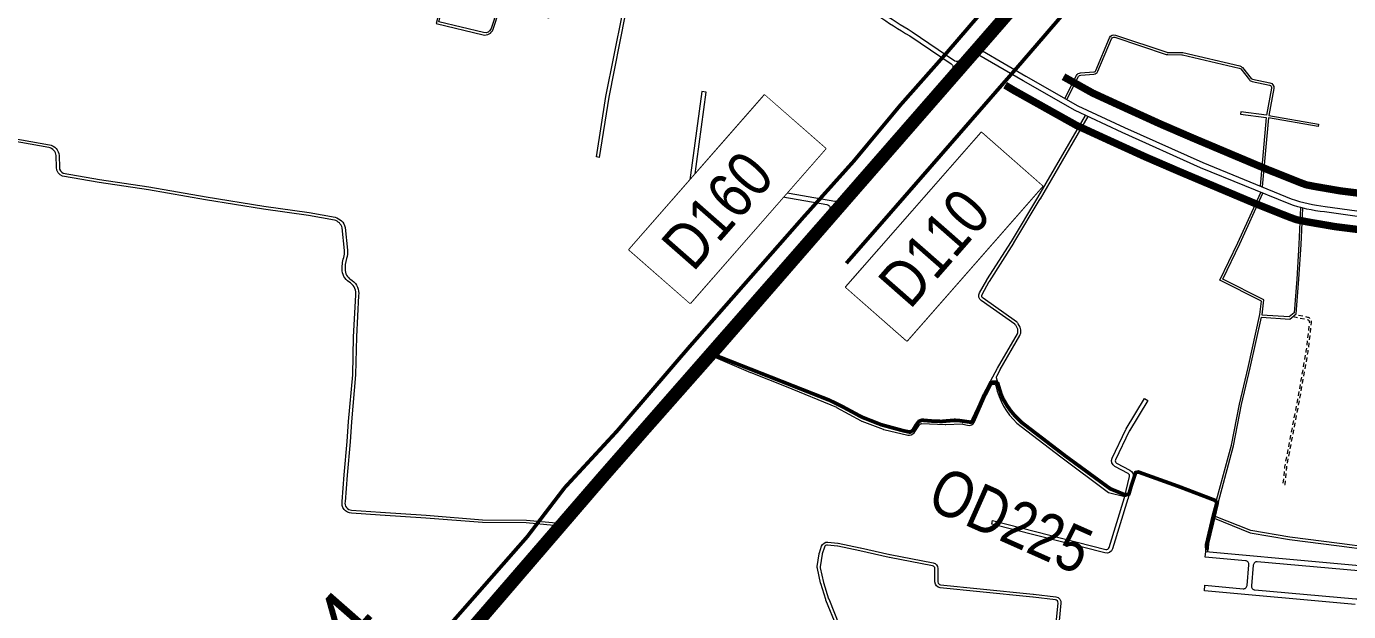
# Model space of a CAD drawing. Header units: metres. Extents: x 556238 to 587446, y 1177111 to 1219372.
# Drawn here: x 579595 to 581388, y 1200698 to 1201491 of the extents above; entities that cross this region are included whole.
import ezdxf
from ezdxf.enums import TextEntityAlignment as Align

# ---------------------------------------------------------------- set-up
doc = ezdxf.new("R2010")
doc.units = ezdxf.units.M
doc.header["$MEASUREMENT"] = 0
doc.set_wipeout_variables(frame=1)
for name, pattern in [('ACAD_ISO03W100', [30, 12, -18]), ('CONTINOUS', [0]), ('DASHED2', [0.375, 0.25, -0.125]), ('HIDDEN2', [4.7625, 3.175, -1.5875]), ('Xr_Nen GT$0$MON', [10, 6, -4])]:
    doc.linetypes.add(name, pattern=pattern)
for name, color, linetype, lineweight in [('CNTV-TEXT', 40, 'Continuous', 20), ('PHL_TEXT HT', 5, 'CONTINOUS', 25), ('Pipe _Existing_PHL', 4, 'HIDDEN2', 30), ('Pipe Existing', 1, 'ACAD_ISO03W100', 60), ('PMV_TEXT', 3, 'CONTINOUS', 25), ('Xr_Nen GT$0$DUONG BT-NEN BT', 38, 'Continuous', 0), ('Xr_Nen GT$0$DUONG NHUA', 38, 'Continuous', 0), ('Xr_Nen GT$0$DUONG_DA', 38, 'Xr_Nen GT$0$MON', 0)]:
    doc.layers.add(name, color=color, linetype=linetype, lineweight=lineweight)
doc.layers.add('Diameter_Text', color=2, linetype='Continuous')
doc.layers.add('DUONG GIAO THONG', color=7, linetype='Continuous')
doc.styles.add('ARIAL', font='arial.ttf')
doc.styles.add('UTM', font='')
doc.styles.add('VNI-Helve-Condense_G', font='Vhelvcn.ttf')
doc.styles.get('UTM').set_extended_font_data('UTM Swiss Condensed')

# ---------------------------------------------------------------- blocks, each defined once
blk = doc.blocks.new('GT CHINH')
at = {"layer": 'DUONG GIAO THONG', "color": 9, "ltscale": 5, "const_width": 17.5}
blk.add_lwpolyline([(17726.6, 3682.4), (17510.9, 3723.6), (17357.4, 3752.9), (17301.5, 3762.1), (17243.5, 3765.8), (17187.4, 3760.8), (17121.6, 3735.3), (17036.3, 3686.1), (16857.2, 3575), (16689.1, 3469), (16566.8, 3388.9), (16489.6, 3321.5), (16366.3, 3197.5), (16210.7, 3043.5), (16116.5, 2950.9), (16032.2, 2867.9), (15817, 2634), (15489.6, 2258.2), (15304.7, 2046.4), (14984.9, 1681.4), (14545.7, 1173.5), (14299.7, 892.5), (14082.3, 644.4)], dxfattribs=at)
at = {"layer": 'CNTV-TEXT', "ltscale": 5, "insert": (14531.2, 1363.1), "char_height": 84, "width": 313.751, "attachment_point": 5, "rotation": 48.7436, "style": 'ARIAL', "bg_fill": 3, "box_fill_scale": 1.2, "bg_fill_color": 256, "bg_fill_transparency": 0}
blk.add_mtext('ĐT.824', dxfattribs=at)

msp = doc.modelspace()

# ---------------------------------------------------------------- linework, layer by layer
at = {"layer": 'Xr_Nen GT$0$DUONG BT-NEN BT', "flags": 128}
for points in [[(580268.26566, 1201789.50504), (580224.8128, 1201704.53792), (580201.1518, 1201647.1406), (580166.09419, 1201554.45702), (580150.51574, 1201495.07613), (580214.37107, 1201479.63432, 0.3902227391), (580227.99083, 1201487.19605), (580236.1904, 1201511.94994, -0.394233198), (580246.37184, 1201517.51047), (580303.62188, 1201502.82059), (580304.3675, 1201505.72646), (580247.11746, 1201520.41633, 0.394233198), (580233.34257, 1201512.89327), (580225.143, 1201488.13937, -0.3902227391), (580215.07622, 1201482.55027), (580154.19366, 1201497.27319), (580168.95596, 1201553.54317), (580203.94218, 1201646.038), (580227.53963, 1201703.28116), (580270.75201, 1201787.77805)], [(581003.58743, 1201393.31413), (581019.31525, 1201424.50191, -0.2662844256), (581024.7115, 1201428.06231), (581042.51786, 1201429.18089, 0.2852013349), (581045.52654, 1201431.3215), (581064.03074, 1201475.48674, -0.3923548335), (581072.08009, 1201479.14179), (581141.85491, 1201455.89867, 0.0784387782), (581142.93151, 1201455.7194), (581162.01545, 1201455.55831, -0.0551654257), (581163.43534, 1201455.38903), (581240.60668, 1201437.41107, -0.167479978), (581244.19367, 1201435.15842), (581255.99673, 1201420.50749, 0.1734111091), (581258.00697, 1201419.27712), (581281.60704, 1201414.34987, -0.4074098266), (581286.67061, 1201406.80714), (581279.87123, 1201369.97295), (581347.5652, 1201358.23688), (581347.05273, 1201355.28098), (581279.44751, 1201367.00166), (581271.13022, 1201273.31766)], [(581006.19517, 1201391.82265), (581021.99392, 1201423.15107, -0.2662844256), (581024.89959, 1201425.06821), (581042.70594, 1201426.1868, 0.2852013349), (581048.29349, 1201430.16221), (581066.7977, 1201474.32745, -0.3923548335), (581071.13196, 1201476.29556), (581140.90678, 1201453.05244, 0.0784387782), (581142.90619, 1201452.71951), (581161.99012, 1201452.55842, -0.0551654257), (581162.75468, 1201452.46727), (581239.92603, 1201434.48931, -0.167479978), (581241.85748, 1201433.27634), (581253.66054, 1201418.62541, 0.1734111091), (581257.39385, 1201416.34044), (581280.99391, 1201411.41319, -0.4074098266), (581283.72045, 1201407.35172), (581276.91515, 1201370.48544), (581276.86638, 1201370.4939), (581242.00791, 1201374.96002), (581241.62666, 1201371.98435), (581276.4193, 1201367.52666), (581276.48136, 1201367.5159), (581268.22392, 1201274.50591)], [(580532.4004, 1201045.14453), (580578.63784, 1201025.5852, 0.0055625294), (580578.72019, 1201025.55144), (580626.7051, 1201006.50008, -0.0033810704), (580626.80538, 1201006.45947), (580694.98373, 1200978.31751, -0.0278654078), (580695.78712, 1200977.93221), (580729.1297, 1200959.59137, 0.0351067328), (580729.63901, 1200959.35612), (580758.23035, 1200948.5116, 0.033730585), (580758.74612, 1200948.35482), (580791.32633, 1200940.80681, 0.3066069898), (580795.51132, 1200942.41729), (580802.8898, 1200953.00975, -0.2561209088), (580809.77853, 1200956.43056), (580841.38833, 1200955.14794, 0.0198542131), (580841.70587, 1200955.14767), (580863.81682, 1200956.00716, -0.0742826027), (580866.16667, 1200955.74895), (580872.4278, 1200954.09854, 0.3691602959), (580877.10949, 1200956.35745), (580893.1383, 1200992.84013, -0.0220123621), (580893.44959, 1200993.47163), (580912.12198, 1201027.48927, -0.0054671557), (580912.20783, 1201027.6417), (580939.05763, 1201074.11788, 0.1330938055), (580939.59401, 1201076.1404), (580939.57528, 1201079.61135, 0.1243976383), (580939.08482, 1201081.50903), (580936.70438, 1201085.86181, 0.1145609782), (580935.49979, 1201087.21173), (580890.0929, 1201119.22526, -0.3851744291), (580887.73618, 1201129.69654), (580897.44364, 1201146.89158, -0.0132479986), (580897.66172, 1201147.25503), (580930.87457, 1201199.42306, 0.0067421305), (580930.93127, 1201199.51483), (580966.66169, 1201259.12679, 0.0032285333), (580966.68796, 1201259.17127), (581031.37081, 1201370.31714)], [(581085.56069, 1200857.72994), (581064.13064, 1200862.69603), (581000.33703, 1200910.77929), (580946.36947, 1200951.63561, -0.1561738937), (580915.61774, 1200997.54727), (580910.67263, 1201014.72336, -0.1981140925), (580910.92566, 1201016.9969), (580915.62847, 1201025.56455, -0.0054671557), (580915.6714, 1201025.64077), (580942.52119, 1201072.11695, 0.1330938055), (580943.59395, 1201076.16198), (580943.57522, 1201079.63293, 0.1243976383), (580942.5943, 1201083.42828), (580940.21386, 1201087.78107, 0.1145609782), (580937.80468, 1201090.4809), (580892.39779, 1201122.49443, -0.3851744291), (580891.21943, 1201127.73007), (580900.92688, 1201144.92511, -0.0132479986), (580901.03593, 1201145.10684), (580934.24878, 1201197.27487, 0.0067421305), (580934.36218, 1201197.4584), (580970.09259, 1201257.07036, 0.0032285333), (580970.14513, 1201257.15932), (581035.01832, 1201368.63226)], [(580310.25845, 1200814.36691), (580272.84113, 1200817.73931), (580213.54398, 1200818.19451), (580136.79447, 1200824.39428), (580074.77031, 1200828.48772), (580035.77791, 1200831.23929, -0.4696568941), (580023.27695, 1200846.99736), (580025.76794, 1200882.84737), (580030.15036, 1200928.19689), (580031.96884, 1200955.23891), (580037.48866, 1201018.72188), (580038.68096, 1201070.17126), (580041.49833, 1201126.44214, 0.2829827385), (580034.63581, 1201143.15965, -0.2451895145), (580023.3324, 1201159.41769, -0.1005470888), (580025.37841, 1201177.73422, 0.1034782604), (580026.37857, 1201187.18458), (580023.27939, 1201217.83153, 0.2696934124), (580012.67326, 1201228.30548), (579977.61771, 1201234.51557), (579916.28135, 1201243.28506), (579837.93534, 1201255.81059), (579760.37616, 1201269.34451), (579693.51844, 1201279.49144), (579643.84946, 1201288.06825, -0.3078049433), (579635.59359, 1201299.71605), (579635.28234, 1201315.75915, 0.3387684152), (579625.32647, 1201326.6721), (579574.83726, 1201335.75324)], [(579575.56206, 1201339.68707), (579626.03456, 1201330.60893, -0.341243586), (579639.27917, 1201315.96105), (579639.59284, 1201299.79364, 0.2971902453), (579644.93278, 1201291.94038), (579694.15893, 1201283.44004), (579761.02014, 1201273.29258), (579838.59491, 1201259.75593), (579916.8802, 1201247.24012), (579978.24982, 1201238.46587), (580013.51355, 1201232.2189, -0.2769936854), (580027.22799, 1201218.54149), (580030.35827, 1201187.58703, -0.1034782604), (580029.18572, 1201176.50766, 0.1000866289), (580027.30971, 1201159.85075, 0.2481142741), (580036.72674, 1201146.58224, -0.2841260604), (580045.4827, 1201126.02988), (580042.67864, 1201070.02489), (580041.48464, 1201018.50208), (580035.9572, 1200954.93145), (580034.13743, 1200927.87025), (580029.75458, 1200882.5163), (580027.24639, 1200846.41874, 0.4811398923), (580035.95397, 1200835.23681), (580075.0428, 1200832.47843), (580137.08723, 1200828.38366), (580213.72061, 1200822.19327), (580273.03634, 1200821.73793), (580313.46704, 1200818.09394)], [(580529.60899, 1201041.98218), (580577.07946, 1201021.90126, 0.0055625294), (580577.24415, 1201021.83374), (580625.22906, 1201002.78237, -0.0033810703), (580625.27921, 1201002.76207), (580693.45755, 1200974.6201, -0.0278654077), (580693.85925, 1200974.42746), (580727.20183, 1200956.08662, 0.0351067328), (580728.22045, 1200955.61611), (580756.81178, 1200944.77159, 0.033730585), (580757.84333, 1200944.45803), (580790.42355, 1200936.91002, 0.3066069898), (580798.79351, 1200940.13099), (580806.17199, 1200950.72344, -0.2561209088), (580809.61636, 1200952.43385), (580841.22616, 1200951.15123, 0.0198542131), (580841.86124, 1200951.15069), (580863.97219, 1200952.01017, -0.0742826027), (580865.14712, 1200951.88107), (580871.40824, 1200950.23066, 0.3691602959), (580880.77162, 1200954.74848), (580896.80043, 1200991.23116, -0.0220123621), (580896.95607, 1200991.5469), (580904.09974, 1201004.56134, -0.6692901056), (580909.6125, 1201003.94781), (580911.77388, 1200996.44059, 0.1562985581), (580943.91916, 1200948.47365), (580997.92603, 1200907.58756), (581062.40079, 1200858.9909), (581084.64631, 1200853.83583)], [(580693.96642, 1200676.75104), (580679.35479, 1200713.21127, -0.0186420535), (580679.15374, 1200713.77269), (580672.2087, 1200735.71037, -0.0223253426), (580672.02378, 1200736.40007), (580667.69793, 1200755.992, -0.0914121262), (580667.59643, 1200758.89117), (580670.13168, 1200775.97516, -0.0438898656), (580670.45814, 1200777.33839), (580673.46662, 1200786.33324, -0.3522429016), (580681.90517, 1200791.75021), (580695.3174, 1200790.3142, -0.0239969855), (580696.07571, 1200790.19599), (580725.92022, 1200784.06445, -0.0051381334), (580726.08092, 1200784.0297), (580766.16936, 1200774.9311, 0.0087679577), (580766.30668, 1200774.90245), (580824.7459, 1200763.77783, -0.3601306072), (580831.24987, 1200755.91896), (580831.24987, 1200737.73682, 0.3848787763), (580834.84582, 1200733.75728), (580888.57742, 1200728.30191, 0.0011616032), (580888.59592, 1200728.30008), (580960.56771, 1200721.33048, -0.0069349706), (580960.78827, 1200721.30603), (580991.15134, 1200717.51307, -0.4060223946), (580998.12267, 1200708.80613), (580991.19005, 1200636.98576, 0.4270445597)], [(580987.20856, 1200637.37008), (580994.14118, 1200709.19045, 0.4060223946), (580990.65551, 1200713.54392), (580960.29244, 1200717.33688, 0.0069349706), (580960.18216, 1200717.34911), (580888.21037, 1200724.3187, -0.0011616032), (580888.17338, 1200724.32237), (580834.44178, 1200729.77774, -0.3848787763), (580827.24987, 1200737.73682), (580827.24987, 1200755.91896, 0.3601306072), (580823.99788, 1200759.8484), (580765.55867, 1200770.97301, -0.0087679577), (580765.28403, 1200771.0303), (580725.19559, 1200780.12891, 0.0051381334), (580725.11524, 1200780.14628), (580695.27072, 1200786.27783, 0.0239969855), (580694.89157, 1200786.33694), (580681.47933, 1200787.77294, 0.3522429016), (580677.26006, 1200785.06446), (580674.25158, 1200776.06961, 0.0438898657), (580674.08835, 1200775.38799), (580671.5531, 1200758.304, 0.0914121262), (580671.60385, 1200756.85442), (580675.9297, 1200737.26249, 0.0223253426), (580676.02216, 1200736.91764), (580682.9672, 1200714.97996, 0.0186420535), (580683.06773, 1200714.69925), (580697.67936, 1200678.23902, -0.0252827508)]]:
    msp.add_lwpolyline(points, format="xyb", dxfattribs=at)
for points in [[(581194.51169, 1200778.88124), (581193.94878, 1200788.38404), (581203.85344, 1200828.80872), (581229.42713, 1200923.17118), (581240.0586, 1200978.84922), (581251.89368, 1201028.59526), (581267.90316, 1201100.57286), (581269.88479, 1201118.33393), (581213.47742, 1201147.03989), (581237.96214, 1201197.60685), (581269.15841, 1201266.0212)], [(581323.04457, 1201245.46545), (581320.7926, 1201195.58525), (581317.94847, 1201148.43158), (581314.28089, 1201102.78459), (581307.62596, 1201097.24409), (581270.77138, 1201099.65076), (581270.86672, 1201100.07943), (581273.09661, 1201120.06556), (581217.4593, 1201148.37962), (581240.67737, 1201196.33064), (581271.93748, 1201264.88497)], [(581197.53311, 1200778.60852), (581196.97029, 1200788.10967), (581205.80552, 1200824.16957), (581254.645, 1200804.5447), (581308.00367, 1200795.34716), (581375.53123, 1200786.8649), (581416.60099, 1200781.32863), (581417.00177, 1200784.30174), (581375.91858, 1200789.83982), (581308.44565, 1200798.31522), (581255.46824, 1200807.44704), (581206.52669, 1200827.11293), (581206.75856, 1200828.05928), (581232.35251, 1200922.49651), (581242.99273, 1200978.2204), (581254.81732, 1201027.92237), (581270.11226, 1201096.68741), (581308.62527, 1201094.17245), (581317.17018, 1201101.28645), (581320.94123, 1201148.22112), (581323.78852, 1201195.42728), (581326.01259, 1201244.68947)]]:
    msp.add_lwpolyline(points, dxfattribs=at)
at = {"layer": 'Xr_Nen GT$0$DUONG NHUA', "flags": 128}
for points in [[(581045.709, 1201634.661), (580891.90044, 1201457.67471), (580950.55813, 1201423.64383), (581020.87234, 1201383.42816), (581084.26649, 1201354.14475), (581190.4121, 1201306.31956), (581310.50432, 1201257.21942, 0.0603730525), (581356.66194, 1201246.90378), (581442.26627, 1201234.91646, 0.1017819709), (581506.975, 1201239.04649, 0.0035453076), (581545.65379, 1201249.90515, -0.0993612184), (581586.37152, 1201251.83336), (581670.43913, 1201238.17375), (581817.2546, 1201212.82565), (581884.02022, 1201193.44859), (582025.95715, 1201188.84482), (582131.59987, 1201185.21911, -0.0516672497), (582161.43889, 1201181.08868, 0.0228039163), (582223.75459, 1201170.74353), (582482.98382, 1201134.64636), (582598.33022, 1201119.86903), (582909.94035, 1201075.52585, 0.082092714), (582959.97236, 1201076.64995), (583101.81352, 1201099.26345)], [(580997.22655, 1201601.6962), (580879.79748, 1201466.57151), (580860.91719, 1201444.88521, -0.3786824192), (580854.34969, 1201444.02347), (580796.16177, 1201483.28107, -0.0128316287), (580752.97034, 1201510.69182, 0.0956890333)], [(580749.66598, 1201505.68348, 0.0127795165), (580792.93941, 1201478.21725), (580849.35676, 1201440.1542, -0.4506604074), (580850.33142, 1201432.72618), (580695.93167, 1201255.37947, -0.2627251357), (580691.29883, 1201253.73743), (580611.24973, 1201267.74369), (580501.18927, 1201284.35786), (580517.04392, 1201401.90247), (580511.09776, 1201402.7045), (580494.45362, 1201279.30667), (580610.28475, 1201261.82139), (580680.74361, 1201249.49314, -0.5842174349), (580683.64958, 1201241.28098), (580521.75613, 1201055.70882), (580370.87414, 1200884.77673), (580212.41822, 1200700.7179), (580060.47728, 1200525.61848), (579931.62228, 1200376.84348), (579801.73163, 1200228.68343)], [(581441.22618, 1201227.48893), (581355.76849, 1201239.45572, -0.0604093201), (581307.82983, 1201250.21025), (581187.45155, 1201299.42735), (581081.1534, 1201347.32127), (581017.43153, 1201376.75606), (580946.81448, 1201417.14494), (580886.88585, 1201451.91317), (580698.74, 1201235.805), (580533.009, 1201045.834), (580382.15955, 1200874.93878), (580223.745, 1200690.928), (580071.794, 1200515.817), (579942.939, 1200367.042), (579813.26147, 1200219.03213)], [(581397.20585, 1200707.27172), (581192.65032, 1200725.73559), (581193.32456, 1200733.20523), (581245.0275, 1200728.53835, 0.4142135624), (581250.45674, 1200733.06861), (581252.98267, 1200761.05263, 0.4142135624), (581248.45241, 1200766.48188), (581193.75759, 1200771.41882), (581194.43182, 1200778.88845), (581512.02634, 1200750.2213, 0.3934915587)]]:
    msp.add_lwpolyline(points, format="xyb", dxfattribs=at)
msp.add_lwpolyline([(580426.69489, 1201588.92996), (580422.0792, 1201582.9403), (580407.18386, 1201507.05329), (580384.69041, 1201395.06047), (580371.98281, 1201313.34825), (580368.03032, 1201313.96293), (580380.75143, 1201395.76198), (580403.26045, 1201507.83234), (580418.2784, 1201584.34402), (580421.53549, 1201591.81963)], dxfattribs=at)
for points in [[(580904.197, 1200816.23133), (580905.43145, 1200821.07655), (581059.06308, 1200781.93488, 0.3995844894), (581063.27121, 1200784.29331), (581084.23739, 1200852.14997, 0.0165312317), (581084.29835, 1200852.37317), (581091.08894, 1200880.91765, 0.3417264226), (581089.32253, 1200884.82043), (581071.26918, 1200894.38525, -0.4026258328), (581067.58547, 1200905.57415), (581086.25085, 1200944.46387, -0.0239329031), (581086.63741, 1200945.17938), (581111.541, 1200986.42516), (581115.8213, 1200983.84077), (581090.91771, 1200942.59499, 0.0239329031), (581090.75854, 1200942.30037), (581072.09317, 1200903.41066, 0.4026258328), (581073.60998, 1200898.80346), (581091.66333, 1200889.23864, -0.3417264226), (581095.95319, 1200879.76047), (581089.1626, 1200851.21599, -0.0165312317), (581089.01455, 1200850.67393), (581068.04837, 1200782.81727, -0.3995844894), (581057.82863, 1200777.08967)], [(581260.96271, 1200727.09998), (581397.94306, 1200714.73567, 0.413155615), (581403.37065, 1200719.24795), (581405.9977, 1200747.22284, 0.4152723018), (581401.46909, 1200752.67008), (581264.38762, 1200765.04351, 0.4142135624), (581258.95838, 1200760.51325), (581256.43245, 1200732.52922, 0.4142135624)]]:
    msp.add_lwpolyline(points, format="xyb", close=True, dxfattribs=at)
at = {"layer": 'Xr_Nen GT$0$DUONG_DA', "flags": 128}
msp.add_lwpolyline([(581312.88003, 1201097.71472), (581332.26243, 1201093.57579, -0.3870236512), (581335.00773, 1201089.74556), (581330.43246, 1201050.70645, -0.0145235396), (581330.40294, 1201050.50532), (581318.84871, 1200985.06296, -0.0037108122), (581318.83929, 1200985.01187), (581301.37625, 1200894.0126, 0.0240112826), (581301.28821, 1200893.39491), (581299.09229, 1200869.99566), (581302.07917, 1200869.71536), (581304.27508, 1200893.1146, -0.0240112826), (581304.32249, 1200893.44721), (581321.78553, 1200984.44647, 0.0037108122), (581321.80301, 1200984.54136), (581333.35725, 1201049.98372, 0.0145235397), (581333.41206, 1201050.35725), (581337.98733, 1201089.39636, 0.3870236512), (581332.88893, 1201096.50964), (581315.81253, 1201100.15615)], format="xyb", dxfattribs=at)

# ---------------------------------------------------------------- next in the draw order: block references
at = {"layer": 'DUONG GIAO THONG'}
msp.add_blockref('GT CHINH', (565391.56753, 1199198.47471), dxfattribs=at)

# ---------------------------------------------------------------- next in the draw order: linework, layer by layer
at = {"layer": 'PHL_TEXT HT', "color": 5, "ltscale": 5}
for points in [[(580495.11638, 1201115.67824), (580678.93234, 1201325.30184), (580596.22625, 1201397.82564), (580412.41028, 1201188.20205)], [(580789.18956, 1201064.80906), (580973.00553, 1201274.43265), (580890.29944, 1201346.95646), (580706.48347, 1201137.33286)]]:
    msp.add_lwpolyline(points, close=True, dxfattribs=at)
at = {"layer": 'Pipe _Existing_PHL', "color": 5, "linetype": 'DASHED2', "ltscale": 500, "flags": 128}
for points, const_width in [([(579865.31785, 1200334.10176), (580274.14844, 1200799.09214), (580325.14895, 1200865.80347), (580395.51154, 1200941.81401), (580493.05525, 1201055.33187), (580648.37241, 1201231.8068), (580717.00177, 1201308.24727), (580780.54088, 1201384.56052), (580842.68581, 1201454.70284), (580901.92809, 1201523.46618), (581006.40955, 1201640.53064), (581085.64162, 1201732.91615), (581242.14652, 1201913.04588), (581317.28518, 1201996.41375), (581431.79055, 1202115.0506), (581560.04, 1202240.9367), (581639.58911, 1202318.02613), (581801.80572, 1202486.8543), (581896.96056, 1202575.8459), (581966.95473, 1202629.02232), (582067.68259, 1202694.8941), (582202.25358, 1202778.78287), (582353.09171, 1202873.85351), (582382.27577, 1202892.02397), (582423.90637, 1202969.89631)], 5), ([(580706.97685, 1201169.86781), (580764.2296, 1201235.27625), (580830.78696, 1201311.56677), (580898.78065, 1201389.57233), (580927.48048, 1201422.45625), (580939.97043, 1201436.76709), (580975.2355, 1201477.60757), (581012.53728, 1201520.98784)], 5), ([(581001.5662, 1201422.75378), (581041.37688, 1201400.50364), (581078.15678, 1201383.61564), (581132.28739, 1201358.95914), (581177.7923, 1201339.31347), (581278.69092, 1201296.74909), (581324.42936, 1201278.55821), (581330.84017, 1201276.2121), (581340.73884, 1201274.25605), (581377.10185, 1201268.0036), (581411.23545, 1201263.73442), (581456.61726, 1201257.87878), (581462.58709, 1201257.26957), (581467.66649, 1201257.22869), (581474.37838, 1201257.73952), (581481.55557, 1201258.55857), (581493.56736, 1201260.83181), (581528.26778, 1201270.64393), (581543.89475, 1201274.50292), (581557.40187, 1201277.19529), (581571.62882, 1201277.92665), (581582.03103, 1201277.6813), (581597.15109, 1201275.7071), (581637.37251, 1201269.57723), (581675.67892, 1201262.40892), (581727.37248, 1201253.33573), (581790.96789, 1201243.26829), (581815.32648, 1201238.97346), (581833.44656, 1201234.30508), (581867.75894, 1201224.90839), (581887.3858, 1201219.8403), (581900.27566, 1201217.61574), (581919.56808, 1201216.70012), (581976.87267, 1201214.34447), (582043.94557, 1201212.611), (582101.92312, 1201210.86067), (582131.98009, 1201210.20851), (582146.95583, 1201208.87709), (582162.19307, 1201206.10435), (582211.58674, 1201197.89253), (582238.68041, 1201193.63032), (582297.50229, 1201184.39068), (582362.12657, 1201174.33025), (582462.27829, 1201162.36799), (582538.4463, 1201152.23327), (582612.06708, 1201142.31218), (582636.44028, 1201138.97862), (582690.40442, 1201131.4951), (582713.37716, 1201128.45362), (582736.23703, 1201125.44791), (582800.04044, 1201116.5392), (582859.28388, 1201108.14076), (582909.49419, 1201101.43946), (582928.80722, 1201099.30248), (582943.69165, 1201099.47079), (582961.23458, 1201102.24332), (582989.18162, 1201106.48055), (583016.03456, 1201110.63108), (583049.83167, 1201115.12581), (583070.80402, 1201117.42908)], 10), ([(580922.4316, 1201411.36622), (580934.13756, 1201404.31353), (580977.65474, 1201379.98414), (581019.16589, 1201356.7836), (581057.7776, 1201339.0545), (581112.41868, 1201314.16549), (581158.55828, 1201294.2458), (581260.11198, 1201251.40507), (581306.95186, 1201232.77614), (581317.59053, 1201228.8828), (581331.83619, 1201226.06775), (581369.90575, 1201219.52187), (581405.05958, 1201215.12508), (581450.99374, 1201209.19817), (581459.89678, 1201208.28963), (581469.33155, 1201208.2137), (581479.01719, 1201208.95086), (581488.89911, 1201210.07858), (581504.81154, 1201213.09001), (581540.81138, 1201223.26956), (581554.56329, 1201226.66551), (581563.4811, 1201228.4431), (581572.30988, 1201228.89696), (581578.27073, 1201228.75637), (581590.28704, 1201227.18741), (581629.17243, 1201221.26116), (581666.9367, 1201214.1943), (581719.3057, 1201205.00256), (581782.88238, 1201194.93808), (581804.94423, 1201191.04821), (581820.86213, 1201186.94718), (581855.16153, 1201177.55405), (581877.07638, 1201171.89515), (581894.92717, 1201168.81443), (581917.40031, 1201167.74785), (581975.23331, 1201165.37047), (582042.57327, 1201163.6301), (582100.65232, 1201161.87671), (582129.27599, 1201161.25565), (582140.38626, 1201160.26789), (582153.78828, 1201157.82911), (582203.76119, 1201149.52098), (582231.06569, 1201145.22561), (582289.93182, 1201135.97902), (582355.45013, 1201125.77941), (582456.14093, 1201113.75276), (582531.94284, 1201103.66675), (582605.47505, 1201093.7576), (582629.75494, 1201090.4368), (582683.82337, 1201082.93882), (582706.9459, 1201079.8775), (582729.65504, 1201076.8916), (582793.21365, 1201068.01707), (582852.60385, 1201059.59782), (582903.55783, 1201052.79727), (582926.38083, 1201050.27191), (582947.81501, 1201050.51428), (582968.73185, 1201053.82004), (582996.59667, 1201058.0448), (583018.38013, 1201061.41176), (583070.34125, 1201068.42059), (583073.6157, 1201068.61024), (583098.52346, 1201071.23166)], 10)]:
    msp.add_lwpolyline(points, dxfattribs=dict(at, const_width=const_width))
at = {"layer": 'Pipe Existing', "color": 1, "linetype": 'DASHED2', "ltscale": 500, "const_width": 5, "flags": 128}
msp.add_lwpolyline([(580529.54465, 1201044.94799), (580546.49973, 1201038.29759), (580683.88687, 1200984.25295), (580700.45533, 1200976.17538), (580727.90478, 1200961.38634), (580727.90478, 1200961.38634), (580754.19911, 1200951.00953), (580784.7944, 1200942.67001), (580793.19633, 1200940.9366), (580797.16701, 1200943.06812), (580801.6393, 1200950.56776), (580805.48359, 1200955.57394), (580809.7183, 1200957.09082), (580823.57742, 1200955.91876), (580836.16785, 1200955.456), (580853.16273, 1200956.90511), (580857.84792, 1200956.87666), (580875.70968, 1200954.33009), (580877.94894, 1200956.02376), (580890.13167, 1200981.93513), (580902.93326, 1201008.10915), (580905.92037, 1201008.63382), (580910.23746, 1201008.48936), (580912.4234, 1201006.9625), (580916.98692, 1200992.01347), (580919.5534, 1200986.05657), (580924.63365, 1200977.46338), (580929.58663, 1200970.29795), (580934.94565, 1200963.86045), (580945.19505, 1200953.69009), (581004.61123, 1200908.20151), (581062.35282, 1200866.04878), (581065.87164, 1200863.77274), (581085.7785, 1200855.57515), (581090.37589, 1200857.15758), (581093.29878, 1200867.42787), (581099.50154, 1200886.04663), (581103.00316, 1200886.89626), (581157.87616, 1200867.19943), (581207.38119, 1200848.3264), (581210.03482, 1200844.61703), (581196.97118, 1200790.7634), (581196.05248, 1200780.80435)], dxfattribs=at)

# ---------------------------------------------------------------- next in the draw order: texts
at = {"layer": 'Diameter_Text', "color": 1, "style": 'UTM'}
msp.add_text('OD225', height=62.5, rotation=336.03336355, dxfattribs=at).set_placement((580806.23952, 1200821.86775), align=Align.BOTTOM_LEFT)

# ---------------------------------------------------------------- next in the draw order: wipeouts: each hides what was drawn before it
at = {"color": 7}
for points in [[(580412.41028, 1201188.20205), (580495.11638, 1201115.67824), (580678.93234, 1201325.30184), (580596.22625, 1201397.82564)], [(580706.48347, 1201137.33286), (580789.18956, 1201064.80906), (580973.00553, 1201274.43265), (580890.29944, 1201346.95646)]]:
    msp.add_wipeout(points, dxfattribs=at).dxf.layer = 'PMV_TEXT'

# ---------------------------------------------------------------- next in the draw order: linework, layer by layer
at = {"layer": 'Pipe Existing', "color": 1, "linetype": 'DASHED2', "ltscale": 500, "const_width": 5, "flags": 128}
msp.add_lwpolyline([(584033.60947, 1202701.77442), (583269.07511, 1202851.59097), (583254.39648, 1202859.35345), (583244.05082, 1202875.27851), (583199.73519, 1202881.55261), (583186.22837, 1202878.30681), (583165.41363, 1202877.51527), (583067.81639, 1202893.3069), (582967.05573, 1202912.59727), (582911.9804, 1202924.30215), (582789.83156, 1202947.20794), (582708.51773, 1202962.97419), (582657.16699, 1202968.69705), (582599.23797, 1202966.70055), (582574.95711, 1202963.66791), (582553.39179, 1202955.73448), (582514.53654, 1202939.53302), (582451.13136, 1202905.17112), (582437.13725, 1202883.43926), (582359.75197, 1202837.08958), (582143.5324, 1202700.50849), (582023.56113, 1202625.22201, 0.0608634607), (581885.02112, 1202516.14468), (581761.70496, 1202392.04941), (581627.02997, 1202258.66634), (581427.66891, 1202062.51981), (581212.6477, 1201828.84516), (581044.20101, 1201635.97476), (580888.803, 1201457.15951), (580697.23224, 1201237.11902), (580531.50573, 1201047.15317), (580380.65194, 1200876.25303), (580222.23186, 1200692.23583), (580070.28343, 1200517.12779), (579941.43094, 1200368.35569), (579811.75407, 1200220.34657), (579747.92039, 1200147.14203), (579642.9061, 1200027.54245), (579589.90242, 1199966.6556), (579549.29847, 1199920.54792), (579509.62099, 1199875.2077), (579446.28709, 1199803.20782), (579342.62409, 1199684.69539), (579257.75341, 1199588.02044), (579208.01876, 1199531.61533), (579169.11492, 1199487.20903), (579133.74521, 1199446.59797), (579097.44043, 1199405.18891), (579033.73059, 1199332.47859), (579003.00875, 1199297.43701), (578974.24377, 1199265.69553), (578942.97913, 1199233.01305), (578930.78909, 1199220.64817), (578887.18457, 1199178.82167), (578807.01716, 1199103.46272), (578747.34413, 1199047.53232), (578734.05738, 1199035.04002), (578715.35477, 1199017.29204), (578669.83462, 1198974.78373), (578647.45206, 1198953.7408), (578606.98327, 1198915.74472), (578570.39443, 1198881.15583), (578491.06785, 1198807.03789), (578422.65984, 1198742.6023), (578376.01981, 1198698.09621), (578358.15336, 1198680.84414), (578332.59687, 1198656.58521), (578301.70088, 1198626.92014), (578235.81683, 1198564.50328), (578198.3815, 1198531.25757), (578169.67262, 1198503.95603), (578159.97834, 1198494.34269), (578145.49039, 1198477.57385), (578114.22891, 1198441.7325), (578093.54762, 1198416.32863), (578082.06381, 1198401.80115), (578077.36325, 1198395.41617), (578059.76617, 1198371.61059), (578035.01004, 1198336.7303), (578015.357, 1198309.63364), (577984.90953, 1198266.60311), (577977.76246, 1198254.77352), (577967.74099, 1198239.08657), (577957.14886, 1198224.13367), (577942.0967, 1198202.68915), (577935.86715, 1198192.8783)], format="xyb", dxfattribs=at)

# ---------------------------------------------------------------- next in the draw order: texts
at = {"layer": 'PHL_TEXT HT', "color": 7, "style": 'VNI-Helve-Condense_G'}
for s, p in [('D160', (580499.21058, 1201156.98423)), ('D110', (580793.28377, 1201106.11504))]:
    msp.add_text(s, height=62.5, rotation=48.75293477, dxfattribs=at).set_placement(p)

doc.saveas('drawing.dxf')
